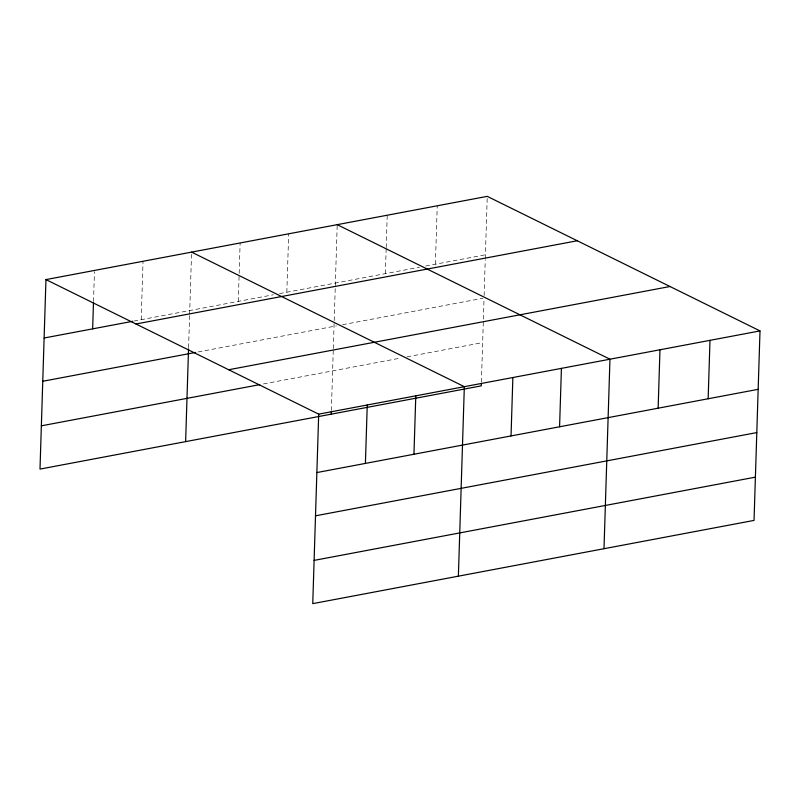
<?xml version="1.0" encoding="UTF-8"?>
<svg xmlns="http://www.w3.org/2000/svg" width="800" height="800" viewBox="0 0 800 800"><rect width="100%" height="100%" fill="white"/><g stroke="black" fill="none" stroke-linecap="round" stroke-linejoin="round"><path stroke-width="0.6" stroke-dasharray="4 3" d="M93.52 301.51L94.46 271.68M141.2 319.7L143.04 261.28M188.58 347.62L189.59 315.48M189.63 314.25L191.58 252.12M238.29 301.38L240.13 242.97M286.83 292.23L288.67 233.81M331.37 410.45L333.28 349.85M333.32 348.61L337.21 224.66M385.39 273.64L386.17 248.78M386.21 247.54L387.22 215.22M435.4 264.21L437.24 205.79M481.41 382.15L484.02 299.27M484.13 295.56L485.26 259.72M485.3 258.48L487.25 196.36M133.92 321.07L273.48 294.75M279.55 293.6L419.54 267.2M425.64 266.05L485.42 254.77M198.1 351.97L336.46 325.87M342.55 324.72L482.84 298.26M263.44 383.94L400.93 358.01M407.03 356.86L482.66 342.6"/><path stroke-width="1.2" d="M45.96 279.59L318.7 414.15L312.75 603.64L754.04 520.41L760 330.91L487.25 196.36L45.96 279.59L40 469.09L481.3 385.85L481.37 383.38M92.66 328.85L93.48 302.75M185.63 441.62L188.54 348.85M331.26 414.15L331.33 411.68M365.41 463.4L367.25 404.99M413.95 454.25L415.79 395.83M458.38 576.18L464.33 386.68L191.58 252.12M511.04 435.94L512.87 377.52M559.58 426.78L561.42 368.37M604 548.71L609.96 359.21L337.21 224.66M658.14 408.19L659.97 349.78M708.15 398.76L709.99 340.34M44.12 338.01L132.71 321.3M135.96 324L577.26 240.76M42.76 381.27L195.67 352.42M228.7 369.74L669.99 286.51M41.36 425.83L259.8 384.63M318.7 414.15L760 330.91M316.87 472.56L758.16 389.33M315.51 515.82L756.8 432.58M314.11 560.39L755.4 477.15"/></g></svg>
